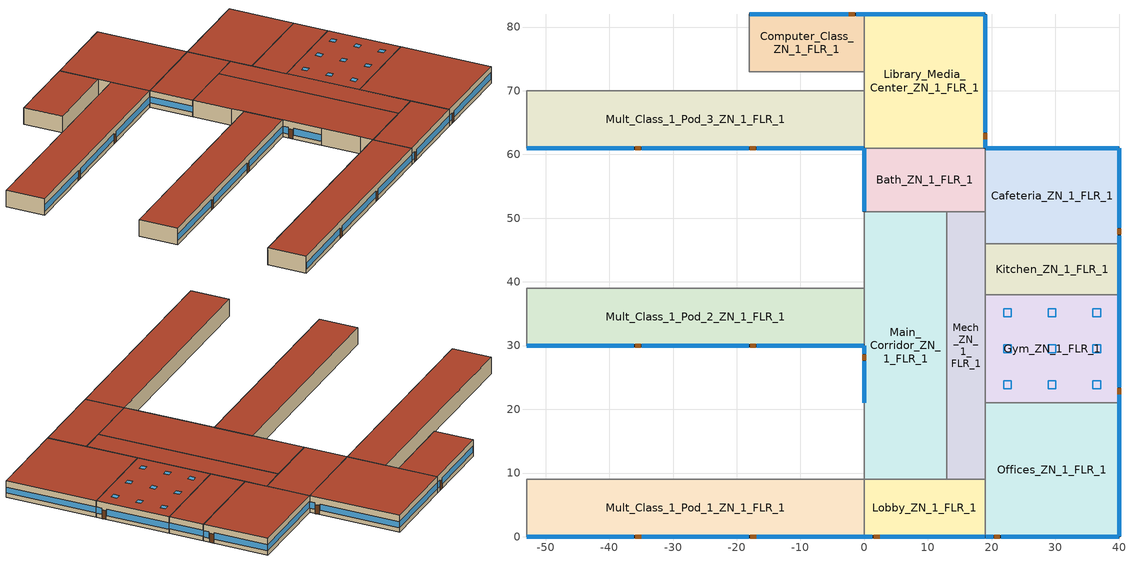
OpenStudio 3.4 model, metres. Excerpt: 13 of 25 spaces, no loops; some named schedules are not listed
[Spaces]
Library_Media_Center_ZN_1_FLR_1
 floor ground (Foundation F 126 Perim 400 Area 3990): 19,82 19,61 0,61 0,82 z0
 wall outside: 19,61 19,82 0,82 z0:4
 wall to Computer_Class_ZN_1_FLR_1: 0,82 0,73 z0:4
 wall to Bath_ZN_1_FLR_1: 0,61 19,61 z0:4
 wall to Mult_Class_1_Pod_3_ZN_1_FLR_1: 0,70 0,61 z0:4
 wall to Corridor_Pod_3_ZN_1_FLR_1: 0,73 0,70 z0:4
 window: 19,61.05 19,62.27 / 19,63.49 19,81.95 z1.01:2.51; 18.95,82 0.05,82 z1.1:2.51
 door: 19,62.4 19,63.31 z0:2.13
 roof outside: 19,61 19,82 0,82 0,61 z4
Main_Corridor_ZN_1_FLR_1
 floor ground (Foundation F 126 Perim 90 Area 5460): 13,51 13,9 0,9 0,51 z0
 wall outside: 0,30 0,21 z0:4
 wall to Lobby_ZN_1_FLR_1: 0,9 13,9 z0:4
 wall to Mult_Class_2_Pod_2_ZN_1_FLR_1: 0,51 0,42 z0:4
 wall to Mult_Class_2_Pod_1_ZN_1_FLR_1: 0,21 0,12 z0:4
 wall to Corridor_Pod_1_ZN_1_FLR_1: 0,12 0,9 z0:4
 wall to Bath_ZN_1_FLR_1: 13,51 0,51 z0:4
 wall to Mech_ZN_1_FLR_1: 13,9 13,51 z0:4
 wall to Corridor_Pod_2_ZN_1_FLR_1: 0,42 0,39 z0:4
 wall to Mult_Class_1_Pod_2_ZN_1_FLR_1: 0,39 0,30 z0:4
 window: 0,29.95 0,28.73 / 0,27.51 0,21.05 z0.88:2.52
 door: 0,28.58 0,27.67 z0:2.13
 roof outside: 13,9 13,51 0,51 0,9 z4
Kitchen_ZN_1_FLR_1
 floor ground (Foundation F 126 Perim 80 Area 1680): 40,46 40,38 19,38 19,46 z0
 wall outside: 40,38 40,46 z0:4
 wall to Mech_ZN_1_FLR_1: 19,46 19,38 z0:4
 wall to Cafeteria_ZN_1_FLR_1: 40,46 19,46 z0:4
 wall to Gym_ZN_1_FLR_1: 19,38 40,38 z0:4
 window: 40,38.05 40,45.95 z1.1:2.52
 roof outside: 40,38 40,46 19,46 19,38 z4
Computer_Class_ZN_1_FLR_1
 floor ground (Foundation F 126 Perim 180 Area 1620): 0,82 0,73 -18,73 -18,82 z0
 wall outside: 0,82 -18,82 z0:4
 wall to Corridor_Pod_3_ZN_1_FLR_1: -18,73 0,73 z0:4
 wall to Mult_Class_2_Pod_3_ZN_1_FLR_1: -18,82 -18,73 z0:4
 window: -0.05,82 -1.27,82 / -2.49,82 -17.95,82 z1:2.51
 door: -1.5,82 -2.42,82 z0:2.13
 roof outside: 0,73 0,82 -18,82 -18,73 z4
Mech_ZN_1_FLR_1
 floor ground (Foundation F 126 Perim 0 Area 2520): 19,51 19,9 13,9 13,51 z0
 wall to Lobby_ZN_1_FLR_1: 13,9 19,9 z0:4
 wall to Offices_ZN_1_FLR_1: 19,9 19,21 z0:4
 wall to Gym_ZN_1_FLR_1: 19,21 19,38 z0:4
 wall to Bath_ZN_1_FLR_1: 19,51 13,51 z0:4
 wall to Cafeteria_ZN_1_FLR_1: 19,46 19,51 z0:4
 roof outside: 19,9 19,51 13,51 13,9 z4
Mult_Class_1_Pod_1_ZN_1_FLR_1
 floor ground (Foundation F 126 Perim 530 Area 4770): 0,9 0,0 -53,0 -53,9 z0
 wall outside: -53,0 0,0 z0:4
 wall to Lobby_ZN_1_FLR_1: 0,0 0,9 z0:4
 wall to Corridor_Pod_1_ZN_1_FLR_1: 0,9 -53,9 z0:4
 wall to Corner_Class_1_Pod_1_ZN_1_FLR_1: -53,9 -53,0 z0:4
 window: -52.95,0 -36.13,0 / -34.91,0 -18.09,0 / -16.87,0 -0.05,0 z1.03:2.5
 door: -35.94,0 -35.02,0 / -17.88,0 -16.97,0 z0:2.13
 roof outside: 0,0 0,9 -53,9 -53,0 z4
Mult_Class_1_Pod_2_ZN_1_FLR_1
 floor ground (Foundation F 126 Perim 530 Area 4770): 0,39 0,30 -53,30 -53,39 z0
 wall outside: -53,30 0,30 z0:4
 wall to Corner_Class_1_Pod_2_ZN_1_FLR_1: -53,39 -53,30 z0:4
 wall to Corridor_Pod_2_ZN_1_FLR_1: 0,39 -53,39 z0:4
 window: -52.95,30 -36.13,30 / -34.91,30 -18.09,30 / -16.87,30 -0.05,30 z1.03:2.5
 door: -35.94,30 -35.03,30 / -17.89,30 -16.98,30 z0:2.13
 roof outside: 0,30 0,39 -53,39 -53,30 z4
Cafeteria_ZN_1_FLR_1
 floor ground (Foundation F 126 Perim 360 Area 3150): 40,61 40,46 19,46 19,61 z0
 wall outside: 40,46 40,61 19,61 z0:4
 wall to Bath_ZN_1_FLR_1: 19,61 19,51 z0:4
 window: 39.95,61 19.05,61 z1.1:2.51; 40,46.05 40,47.27 / 40,48.49 40,60.95 z0.97:2.51
 door: 40,47.45 40,48.37 z0:2.13
 roof outside: 40,46 40,61 19,61 19,46 z4
Bath_ZN_1_FLR_1
 floor ground (Foundation F 126 Perim 100 Area 1900): 19,61 19,51 0,51 0,61 z0
 wall outside: 0,61 0,51 z0:4
 window: 0,60.95 0,51.05 z1.1:2.51
 roof outside: 19,51 19,61 0,61 0,51 z4
Gym_ZN_1_FLR_1
 floor ground (Foundation F 126 Perim 170 Area 3570): 40,38 40,21 19,21 19,38 z0
 wall outside: 40,21 40,38 z0:4
 wall to Offices_ZN_1_FLR_1: 19,21 40,21 z0:4
 window: 40,21.05 40,22.27 / 40,23.49 40,37.95 z0.99:2.51
 door: 40,22.38 40,23.3 z0:2.13
 roof outside: 40,21 40,38 19,38 19,21 z4
 skylight: 21.89,23.22 23.11,23.22 23.11,24.44 21.89,24.44 z4; 28.89,23.22 30.11,23.22 30.11,24.44 28.89,24.44 z4; 35.89,23.22 37.11,23.22 37.11,24.44 35.89,24.44 z4; 21.89,28.89 23.11,28.89 23.11,30.11 21.89,30.11 z4; 28.89,28.89 30.11,28.89 30.11,30.11 28.89,30.11 z4; 35.89,28.89 37.11,28.89 37.11,30.11 35.89,30.11 z4; 21.89,34.56 23.11,34.56 23.11,35.78 21.89,35.78 z4; 28.89,34.56 30.11,34.56 30.11,35.78 28.89,35.78 z4; 35.89,34.56 37.11,34.56 37.11,35.78 35.89,35.78 z4
Lobby_ZN_1_FLR_1
 floor ground (Foundation F 126 Perim 190 Area 1710): 19,9 19,0 0,0 0,9 z0
 wall outside: 0,0 19,0 z0:4
 wall to Offices_ZN_1_FLR_1: 19,0 19,9 z0:4
 window: 0.05,0 1.27,0 / 2.49,0 18.95,0 z1:2.51
 door: 1.5,0 2.41,0 z0:2.13
 roof outside: 19,0 19,9 0,9 0,0 z4
Offices_ZN_1_FLR_1
 floor ground (Foundation F 126 Perim 420 Area 4410): 40,21 40,0 19,0 19,21 z0
 wall outside: 19,0 40,0 40,21 z0:4
 window: 19.05,0 20.27,0 / 21.49,0 39.95,0 z1.01:2.51; 40,0.05 40,20.95 z1.1:2.51
 door: 20.39,0 21.3,0 z0:2.13
 roof outside: 40,0 40,21 19,21 19,0 z4
Mult_Class_1_Pod_3_ZN_1_FLR_1
 floor ground (Foundation F 126 Perim 530 Area 4770): 0,70 0,61 -53,61 -53,70 z0
 wall outside: -53,61 0,61 z0:4
 wall to Corridor_Pod_3_ZN_1_FLR_1: 0,70 -53,70 z0:4
 wall to Corner_Class_1_Pod_3_ZN_1_FLR_1: -53,70 -53,61 z0:4
 window: -52.95,61 -36.13,61 / -34.91,61 -18.09,61 / -16.87,61 -0.05,61 z1.03:2.5
 door: -35.96,61 -35.05,61 / -17.92,61 -17.01,61 z0:2.13
 roof outside: 0,61 0,70 -53,70 -53,61 z4
[Site]
Atlanta-Hartsfield Jackson Intl AP_GA_USA: Latitude {deg}=33.63; Longitude {deg}=-84.43; Time Zone {hr}=-5; Elevation {m}=308; Terrain=City
[Building]
-PrimarySchool-ASHRAE 169-2013-3A created: 2022-11-29 09:58:47 -0700: North Axis {deg}=0; Default Construction Set=90.1-2016 - PriSchl - ASHRAE 169-2013-3A; Standards Number of Stories=1; Standards Number of Above Ground Stories=1; Standards Building Type=PrimarySchool
[ClimateZones]
Climate Zone Institution Name 1=ASHRAE; Climate Zone Document Name 1=ANSI/ASHRAE Standard 169; Climate Zone Document Year 1=2006; Climate Zone Value 1=3A
[Site:WaterMainsTemperature]
Calculation Method=Correlation; Annual Average Outdoor Air Temperature {C}=16.6; Maximum Difference In Monthly Average Outdoor Air Temperatures {deltaC}=22.5
[SizingPeriod:DesignDay] Barometric Pressure {Pa}=97621; Rain Indicator=No; Snow Indicator=No; Day of Month=21; Daylight Saving Time Indicator=No; Humidity Condition Type=Wetbulb; Dry-Bulb Temperature Range Modifier Type=DefaultMultipliers
Name | Maximum Dry-Bulb Temperature {C} | Daily Dry-Bulb Temperature Range {deltaC} | Wind Speed {m/s} | Wind Direction {deg} | Month | Day Type | Wetbulb or DewPoint at Maximum Dry-Bulb {C} | Solar Model Indicator | ASHRAE Clear Sky Optical Depth for Beam Irradiance | ASHRAE Clear Sky Optical Depth for Diffuse Irradiance | Sky Clearness
Atlanta-Hartsfield.Jackson.Intl.AP_GA_USA Ann Clg .4% Condns DB=>MWB | 34.4 | 9.5 | 4 | 300 | 7 | SummerDesignDay | 23.5 | ASHRAETau | 0.556 | 1.779
Atlanta-Hartsfield.Jackson.Intl.AP_GA_USA Ann Htg 99.6% Condns DB | -6.3 | 0 | 5.3 | 320 | 1 | WinterDesignDay | -6.3 | ASHRAEClearSky |  |  | 0
[Site:GroundTemperature:FCfactorMethod]
January Ground Temperature {C}=16; February Ground Temperature {C}=11.9; March Ground Temperature {C}=7.7; April Ground Temperature {C}=4; May Ground Temperature {C}=7.9; June Ground Temperature {C}=13.8; July Ground Temperature {C}=17.2; August Ground Temperature {C}=20.8; September Ground Temperature {C}=24.8; October Ground Temperature {C}=26.1; November Ground Temperature {C}=26.5; December Ground Temperature {C}=22.5
[Material:NoMass] Thermal Absorptance=0.9; Solar Absorptance=0.7
Name | Roughness | Thermal Resistance {m2-K/W} | Visible Absorptance
CP02 CARPET PAD | VeryRough | 0.21648 | 0.8
Typical Insulation R-10.94 | Smooth | 1.92744 | 0.7
Typical Carpet Pad | Smooth | 0.21648 | 0.8
Typical Insulation R-10.81 | Smooth | 1.90342 | 0.7
Typical Insulation R-24.52 | Smooth | 4.31889 | 0.7
Typical Insulation R-1.85 | Smooth | 0.326262 | 0.7
Typical Insulation R-2.38 | Smooth | 0.418404 | 0.7
[Material]
Name | Roughness | Thickness {m} | Conductivity {W/m-K} | Density {kg/m3} | Specific Heat {J/kg-K} | Thermal Absorptance | Solar Absorptance | Visible Absorptance
100mm Normalweight concrete floor | MediumSmooth | 0.1016 | 2.31 | 2322 | 832
G01 13mm gypsum board | Smooth | 0.0127 | 0.16 | 800 | 1090 | 0.9 | 0.7 | 0.5
4 in. Normalweight Concrete Floor | MediumRough | 0.1016 | 2.31 | 2322 | 832 | 0.9 | 0.7 | 0.7
25mm Stucco | Smooth | 0.0254 | 0.72 | 1856 | 840 | 0.9 | 0.7 | 0.7
5/8 in. Gypsum Board | MediumSmooth | 0.0159 | 0.16 | 800 | 1090 | 0.9 | 0.7 | 0.7
Roof Membrane - Highly Reflective | VeryRough | 0.0095 | 0.16 | 1121.29 | 1460 | 0.75 | 0.45 | 0.7
Metal Roof Surface; F08 Metal surface | Smooth | 0.0008 | 45.28 | 7824 | 500 | 0.9 | 0.7 | 0.7
8 in. Normalweight Concrete Floor | MediumRough | 0.2032 | 2.31 | 2322 | 832 | 0.9 | 0.7 | 0.7
8 in. Concrete Block Basement Wall | MediumRough | 0.2032 | 1.326 | 1842 | 912 | 0.9 | 0.7 | 0.7
G05 25mm wood | MediumSmooth | 0.0254 | 0.15 | 608 | 1630 | 0.9 | 0.5 | 0.5
Std Wood 6inch | MediumSmooth | 0.15 | 0.12 | 540 | 1210 | 0.9 | 0.7 | 0.7
[Construction:FfactorGroundFloor] F-Factor {W/m-K}=1.26344
Name | Area {m2} | PerimeterExposed {m}
Foundation F 126 Perim 420 Area 4410 | 441 | 42
Foundation F 126 Perim 360 Area 3150 | 315 | 36
Foundation F 126 Perim 0 Area 2520 | 252 | 0
Foundation F 126 Perim 530 Area 4770 | 477 | 53
Foundation F 126 Perim 170 Area 3570 | 357 | 17
Foundation F 126 Perim 100 Area 1900 | 190 | 10
Foundation F 126 Perim 80 Area 1680 | 168 | 8
Foundation F 126 Perim 180 Area 1620 | 162 | 18
Foundation F 126 Perim 190 Area 1710 | 171 | 19
Foundation F 126 Perim 400 Area 3990 | 399 | 40
Foundation F 126 Perim 90 Area 5460 | 546 | 9
[DefaultConstructionSet]
90.1-2016 - PriSchl - ASHRAE 169-2013-3A: Default Exterior Surface Constructions=Default Surface Constructions 1; Default Interior Surface Constructions=Default Surface Constructions 2; Default Ground Contact Surface Constructions=Default Surface Constructions 3; Default Exterior SubSurface Constructions=Default Sub Surface Constructions 1; Default Interior SubSurface Constructions=Default Sub Surface Constructions 2; Interior Partition Construction=Typical Interior Partition
[DefaultSurfaceConstructions]
Name | Floor Construction | Wall Construction | Roof Ceiling Construction
Default Surface Constructions 1 | Typical Insulated Exterior Mass Floor R-13.51 | Typical Insulated Steel Framed Exterior Wall R-12.99 | Typical IEAD Roof - Highly Reflective R-25.64
Default Surface Constructions 2 | Typical Interior Floor | Typical Interior Wall | Typical Interior Ceiling
Default Surface Constructions 3 | Typical Insulated Carpeted 8in Slab Floor | Typical Insulated Basement Mass Wall
[Construction]
Typical Insulated Exterior Mass Floor R-13.51: Typical Insulation R-10.94, 4 in. Normalweight Concrete Floor, Typical Carpet Pad
Typical Insulated Steel Framed Exterior Wall R-12.99: 25mm Stucco, 5/8 in. Gypsum Board, Typical Insulation R-10.81, 5/8 in. Gypsum Board
Typical IEAD Roof - Highly Reflective R-25.64: Roof Membrane - Highly Reflective, Typical Insulation R-24.52, Metal Roof Surface
Typical Interior Floor: 100mm Normalweight concrete floor, CP02 CARPET PAD
Typical Interior Wall: G01 13mm gypsum board, G01 13mm gypsum board
Typical Interior Ceiling: CP02 CARPET PAD, 100mm Normalweight concrete floor
Typical Insulated Carpeted 8in Slab Floor: 8 in. Normalweight Concrete Floor, Typical Carpet Pad
Typical Insulated Basement Mass Wall: 8 in. Concrete Block Basement Wall
U 0.45 SHGC 0.25 Simple Glazing Window Weighted U-0.45 SHGC 0.25: U 0.45 SHGC 0.25 Simple Glazing U-0.45 SHGC 0.25
U 0.45 SHGC 0.25 Simple Glazing Window Weighted U-0.45 SHGC 0.25 1: U 0.45 SHGC 0.25 Simple Glazing U-0.45 SHGC 0.25 1
Typical Insulated Metal Door R-2.7: F08 Metal surface, Typical Insulation R-1.85
U 0.45 SHGC 0.25 Simple Glazing Window Weighted U-0.45 SHGC 0.25 2: U 0.45 SHGC 0.25 Simple Glazing U-0.45 SHGC 0.25 2
Typical Overhead Door R-3.23: Typical Insulation R-2.38
U 0.55 SHGC 0.35 Simple Glazing Window U-0.55 SHGC 0.35: U 0.55 SHGC 0.35 Simple Glazing U-0.55 SHGC 0.35
Typical Interior Window: Clear 3mm
Typical Interior Door; Typical Interior Partition: G05 25mm wood
InteriorFurnishings: Std Wood 6inch
[DefaultSubSurfaceConstructions]
Name | Fixed Window Construction | Operable Window Construction | Door Construction | Glass Door Construction | Overhead Door Construction | Skylight Construction | Tubular Daylight Dome Construction | Tubular Daylight Diffuser Construction
Default Sub Surface Constructions 1 | U 0.45 SHGC 0.25 Simple Glazing Window Weighted U-0.45 SHGC 0.25 | U 0.45 SHGC 0.25 Simple Glazing Window Weighted U-0.45 SHGC 0.25 1 | Typical Insulated Metal Door R-2.7 | U 0.45 SHGC 0.25 Simple Glazing Window Weighted U-0.45 SHGC 0.25 2 | Typical Overhead Door R-3.23 | U 0.55 SHGC 0.35 Simple Glazing Window U-0.55 SHGC 0.35 | Typical Interior Window | Typical Interior Window
Default Sub Surface Constructions 2 | Typical Interior Window | Typical Interior Window | Typical Interior Door
[WindowMaterial:SimpleGlazingSystem]
Name | U-Factor {W/m2-K} | Solar Heat Gain Coefficient
U 0.45 SHGC 0.25 Simple Glazing U-0.45 SHGC 0.25; U 0.45 SHGC 0.25 Simple Glazing U-0.45 SHGC 0.25 1; U 0.45 SHGC 0.25 Simple Glazing U-0.45 SHGC 0.25 2 | 2.55522 | 0.25
U 0.55 SHGC 0.35 Simple Glazing U-0.55 SHGC 0.35 | 3.12304 | 0.35
[WindowMaterial:Glazing]
Clear 3mm: Optical Data Type=SpectralAverage; Thickness {m}=0.003; Solar Transmittance at Normal Incidence=0.837; Front Side Solar Reflectance at Normal Incidence=0.075; Back Side Solar Reflectance at Normal Incidence=0.075; Visible Transmittance at Normal Incidence=0.898; Front Side Visible Reflectance at Normal Incidence=0.081; Back Side Visible Reflectance at Normal Incidence=0.081; Infrared Transmittance at Normal Incidence=0; Front Side Infrared Hemispherical Emissivity=0.84; Back Side Infrared Hemispherical Emissivity=0.84; Conductivity {W/m-K}=0.9; Dirt Correction Factor for Solar and Visible Transmittance=1; Solar Diffusing=No
[Space] Building Story=Building Story 1; Part of Total Floor Area=Yes
Name | Space Type | Thermal Zone
Library_Media_Center_ZN_1_FLR_1 | PrimarySchool Library | Library_Media_Center_ZN_1_FLR_1 ZN
Main_Corridor_ZN_1_FLR_1 | PrimarySchool Corridor | Main_Corridor_ZN_1_FLR_1 ZN
Kitchen_ZN_1_FLR_1 | PrimarySchool Kitchen | Kitchen_ZN_1_FLR_1 ZN
Mult_Class_1_Pod_3_ZN_1_FLR_1 | PrimarySchool Classroom | Mult_Class_1_Pod_3_ZN_1_FLR_1 ZN
Computer_Class_ZN_1_FLR_1 | PrimarySchool ComputerRoom | Computer_Class_ZN_1_FLR_1 ZN
Mult_Class_1_Pod_2_ZN_1_FLR_1 | PrimarySchool Classroom | Mult_Class_1_Pod_2_ZN_1_FLR_1 ZN
Mult_Class_1_Pod_1_ZN_1_FLR_1 | PrimarySchool Classroom | Mult_Class_1_Pod_1_ZN_1_FLR_1 ZN
Mech_ZN_1_FLR_1 | PrimarySchool Mechanical | Mech_ZN_1_FLR_1 ZN
Cafeteria_ZN_1_FLR_1 | PrimarySchool Cafeteria | Cafeteria_ZN_1_FLR_1 ZN
Bath_ZN_1_FLR_1 | PrimarySchool Restroom | Bath_ZN_1_FLR_1 ZN
Offices_ZN_1_FLR_1 | PrimarySchool Office | Offices_ZN_1_FLR_1 ZN
Gym_ZN_1_FLR_1 | PrimarySchool Gym | Gym_ZN_1_FLR_1 ZN
Lobby_ZN_1_FLR_1 | PrimarySchool Lobby | Lobby_ZN_1_FLR_1 ZN
[BuildingStory]
Building Story 1: Nominal Z Coordinate {m}=0
[SpaceType] Standards Building Type=PrimarySchool
Name | Default Schedule Set | Design Specification Outdoor Air Object | Standards Space Type
PrimarySchool Office | PrimarySchool Office Schedule Set | PrimarySchool Office Ventilation | Office
PrimarySchool Lobby | PrimarySchool Lobby Schedule Set | PrimarySchool Lobby Ventilation | Lobby
PrimarySchool Gym | PrimarySchool Gym Schedule Set | PrimarySchool Gym Ventilation | Gym
PrimarySchool Mechanical | PrimarySchool Mechanical Schedule Set | PrimarySchool Mechanical Ventilation | Mechanical
PrimarySchool Cafeteria | PrimarySchool Cafeteria Schedule Set | PrimarySchool Cafeteria Ventilation | Cafeteria
PrimarySchool Kitchen | PrimarySchool Kitchen Schedule Set | PrimarySchool Kitchen Ventilation | Kitchen
PrimarySchool Restroom | PrimarySchool Restroom Schedule Set | PrimarySchool Restroom Ventilation | Restroom
PrimarySchool Corridor | PrimarySchool Corridor Schedule Set | PrimarySchool Corridor Ventilation | Corridor
PrimarySchool Classroom | PrimarySchool Classroom Schedule Set | PrimarySchool Classroom Ventilation | Classroom
PrimarySchool ComputerRoom | PrimarySchool ComputerRoom Schedule Set | PrimarySchool ComputerRoom Ventilation | ComputerRoom
PrimarySchool Library | PrimarySchool Library Schedule Set | PrimarySchool Library Ventilation | Library
[People:Definition] Number of People Calculation Method=People/Area; Fraction Radiant=0.3
Name | People per Space Floor Area {person/m2}
PrimarySchool Cafeteria People Definition | 1.07639
PrimarySchool Classroom People Definition; PrimarySchool ComputerRoom People Definition | 0.269098
PrimarySchool Gym People Definition | 0.322917
PrimarySchool Kitchen People Definition | 0.160705
PrimarySchool Library People Definition | 0.107639
PrimarySchool Office People Definition | 0.0538196
[People] Work Efficiency Schedule=Work Efficiency Schedule; Clothing Insulation Schedule=Clothing Schedule; Air Velocity Schedule=Air Velocity Schedule; Multiplier=1
Name | People Definition | Space or SpaceType
PrimarySchool Cafeteria People | PrimarySchool Cafeteria People Definition | PrimarySchool Cafeteria
PrimarySchool Classroom People | PrimarySchool Classroom People Definition | PrimarySchool Classroom
PrimarySchool ComputerRoom People | PrimarySchool ComputerRoom People Definition | PrimarySchool ComputerRoom
PrimarySchool Gym People | PrimarySchool Gym People Definition | PrimarySchool Gym
PrimarySchool Kitchen People | PrimarySchool Kitchen People Definition | PrimarySchool Kitchen
PrimarySchool Library People | PrimarySchool Library People Definition | PrimarySchool Library
PrimarySchool Office People | PrimarySchool Office People Definition | PrimarySchool Office
[Lights:Definition] Design Level Calculation Method=Watts/Area; Fraction Radiant=0.37; Fraction Visible=0.2; Return Air Fraction=0
Name | Watts per Space Floor Area {W/m2}
PrimarySchool Cafeteria Lights Definition | 6.78126
PrimarySchool Classroom Lights Definition; PrimarySchool ComputerRoom Lights Definition | 9.9028
PrimarySchool Corridor Lights Definition | 7.10418
PrimarySchool Gym Lights Definition | 5.38196
PrimarySchool Kitchen Lights Definition | 11.4097
PrimarySchool Library Lights Definition | 8.39585
PrimarySchool Lobby Lights Definition | 10.7639
PrimarySchool Mechanical Lights Definition | 4.62848
PrimarySchool Office Lights Definition | 10.0104
PrimarySchool Restroom Lights Definition | 9.14932
[Lights] Fraction Replaceable=1
Name | Lights Definition | Space or SpaceType
PrimarySchool Cafeteria Lights | PrimarySchool Cafeteria Lights Definition | PrimarySchool Cafeteria
PrimarySchool Classroom Lights | PrimarySchool Classroom Lights Definition | PrimarySchool Classroom
PrimarySchool ComputerRoom Lights | PrimarySchool ComputerRoom Lights Definition | PrimarySchool ComputerRoom
PrimarySchool Corridor Lights | PrimarySchool Corridor Lights Definition | PrimarySchool Corridor
PrimarySchool Gym Lights | PrimarySchool Gym Lights Definition | PrimarySchool Gym
PrimarySchool Kitchen Lights | PrimarySchool Kitchen Lights Definition | PrimarySchool Kitchen
PrimarySchool Library Lights | PrimarySchool Library Lights Definition | PrimarySchool Library
PrimarySchool Lobby Lights | PrimarySchool Lobby Lights Definition | PrimarySchool Lobby
PrimarySchool Mechanical Lights | PrimarySchool Mechanical Lights Definition | PrimarySchool Mechanical
PrimarySchool Office Lights | PrimarySchool Office Lights Definition | PrimarySchool Office
PrimarySchool Restroom Lights | PrimarySchool Restroom Lights Definition | PrimarySchool Restroom
[ElectricEquipment:Definition]
Name | Design Level Calculation Method | Watts per Space Floor Area {W/m2} | Fraction Latent | Fraction Radiant | Fraction Lost | Design Level {W}
PrimarySchool Cafeteria Elec Equip Definition | Watts/Area | 25.3899 | 0 | 0.5 | 0
PrimarySchool Classroom Elec Equip Definition; PrimarySchool Library Elec Equip Definition | Watts/Area | 14.9995 | 0 | 0.5 | 0
PrimarySchool ComputerRoom Elec Equip Definition | Watts/Area | 20.0004 | 0 | 0.5 | 0
PrimarySchool Corridor Elec Equip Definition; PrimarySchool Lobby Elec Equip Definition; PrimarySchool Restroom Elec Equip Definition | Watts/Area | 3.99987 | 0 | 0.5 | 0
PrimarySchool Gym Elec Equip Definition | Watts/Area | 4.99984 | 0 | 0.5 | 0
PrimarySchool Kitchen Elec Equip Definition | Watts/Area | 190.45 | 0.25 | 0.3 | 0.2
PrimarySchool Mechanical Elec Equip Definition | Watts/Area | 9.99967 | 0 | 0.5 | 0
PrimarySchool Office Elec Equip Definition | Watts/Area | 10.8005 | 0 | 0.5 | 0
Kitchen Electric Equipment Definition1 | EquipmentLevel |  | 0 | 0.25 | 0 | 915
Kitchen Electric Equipment Definition2 | EquipmentLevel |  | 0 | 0.25 | 0 | 570
[ElectricEquipment]
Name | Electric Equipment Definition | Space or SpaceType | Schedule
PrimarySchool Cafeteria Elec Equip | PrimarySchool Cafeteria Elec Equip Definition | PrimarySchool Cafeteria
PrimarySchool Classroom Elec Equip | PrimarySchool Classroom Elec Equip Definition | PrimarySchool Classroom
PrimarySchool ComputerRoom Elec Equip | PrimarySchool ComputerRoom Elec Equip Definition | PrimarySchool ComputerRoom
PrimarySchool Corridor Elec Equip | PrimarySchool Corridor Elec Equip Definition | PrimarySchool Corridor
PrimarySchool Gym Elec Equip | PrimarySchool Gym Elec Equip Definition | PrimarySchool Gym
PrimarySchool Kitchen Elec Equip | PrimarySchool Kitchen Elec Equip Definition | PrimarySchool Kitchen
PrimarySchool Library Elec Equip | PrimarySchool Library Elec Equip Definition | PrimarySchool Library
PrimarySchool Lobby Elec Equip | PrimarySchool Lobby Elec Equip Definition | PrimarySchool Lobby
PrimarySchool Mechanical Elec Equip | PrimarySchool Mechanical Elec Equip Definition | PrimarySchool Mechanical
PrimarySchool Office Elec Equip | PrimarySchool Office Elec Equip Definition | PrimarySchool Office
PrimarySchool Restroom Elec Equip | PrimarySchool Restroom Elec Equip Definition | PrimarySchool Restroom
Kitchen_Reach-in-Freezer | Kitchen Electric Equipment Definition1 | PrimarySchool Kitchen | SchoolPrimary ALWAYS_ON
Kitchen_Reach-in-Refrigerator | Kitchen Electric Equipment Definition2 | PrimarySchool Kitchen | SchoolPrimary ALWAYS_ON
[DesignSpecification:OutdoorAir] Outdoor Air Method=Sum
Name | Outdoor Air Flow per Person {m3/s-person} | Outdoor Air Flow per Floor Area {m3/s-m2} | Outdoor Air Flow Rate Fraction Schedule
PrimarySchool Cafeteria Ventilation; PrimarySchool Kitchen Ventilation | 0.00353961 | 0.0009144
PrimarySchool Classroom Ventilation; PrimarySchool ComputerRoom Ventilation; PrimarySchool Library Ventilation | 0.00471947 | 0.0006096
PrimarySchool Corridor Ventilation; PrimarySchool Lobby Ventilation |  | 0.0003048
PrimarySchool Gym Ventilation |  | 0.001524
PrimarySchool Mechanical Ventilation |  | 0.0006096
PrimarySchool Office Ventilation | 0.00235974 | 0.0003048
PrimarySchool Restroom Ventilation | 0 | 0 | DesignDaysOnly
[DefaultScheduleSet] People Activity Level Schedule=SchoolPrimary ACTIVITY_SCH; Infiltration Schedule=SchoolPrimary INFIL_SCH_PNNL
Name | Number of People Schedule | Lighting Schedule | Electric Equipment Schedule | Gas Equipment Schedule
PrimarySchool Cafeteria Schedule Set | SchoolPrimary BLDG_OCC_SCH_Cafeteria | SchoolPrimary BLDG_LIGHT_SCH_2013 | SchoolPrimary KITCHEN_ELEC_EQUIP_SCH
PrimarySchool Classroom Schedule Set | SchoolPrimary BLDG_OCC_SCH | SchoolPrimary BLDG_LIGHT_CLASSROOM_SCH_2013 | SchoolPrimary BLDG_EQUIP_SCH_2013
PrimarySchool ComputerRoom Schedule Set | SchoolPrimary BLDG_OCC_SCH_Extend | SchoolPrimary BLDG_LIGHT_CLASSROOM_SCH_2013 | SchoolPrimary BLDG_EQUIP_SCH_2013
PrimarySchool Corridor Schedule Set | SchoolPrimary BLDG_OCC_SCH | SchoolPrimary BLDG_LIGHT_CORRIDOR_SCH_2013 | SchoolPrimary BLDG_EQUIP_SCH_2013
PrimarySchool Gym Schedule Set | SchoolPrimary BLDG_OCC_SCH_Gym | SchoolPrimary BLDG_LIGHT_GYM_SCH_2013 | SchoolPrimary BLDG_EQUIP_SCH_2013
PrimarySchool Kitchen Schedule Set | SchoolPrimary BLDG_OCC_SCH | SchoolPrimary BLDG_LIGHT_SCH_2013 | SchoolPrimary KITCHEN_ELEC_EQUIP_SCH | SchoolPrimary KITCHEN_GAS_EQUIP_SCH
PrimarySchool Library Schedule Set | SchoolPrimary BLDG_OCC_SCH | SchoolPrimary BLDG_LIGHT_LIBRARY_SCH_2013 | SchoolPrimary BLDG_EQUIP_SCH_2013
PrimarySchool Lobby Schedule Set | SchoolPrimary BLDG_OCC_SCH | SchoolPrimary BLDG_LIGHT_LOBBYFLR1_SCH_2013 | SchoolPrimary BLDG_EQUIP_SCH_2013
PrimarySchool Mechanical Schedule Set | SchoolPrimary BLDG_OCC_SCH | SchoolPrimary BLDG_LIGHT_SCH_2013 | SchoolPrimary BLDG_EQUIP_SCH_2013
PrimarySchool Office Schedule Set | SchoolPrimary BLDG_OCC_SCH_Offices | SchoolPrimary BLDG_LIGHT_SCH_2013 | SchoolPrimary BLDG_EQUIP_SCH_2013
PrimarySchool Restroom Schedule Set | SchoolPrimary BLDG_OCC_SCH | SchoolPrimary BLDG_LIGHT_BATH_SCH_2013 | SchoolPrimary BLDG_EQUIP_SCH_2013
[ThermostatSetpoint:DualSetpoint] Heating Setpoint Temperature Schedule=SchoolPrimary HTGSETP_SCH_NO_OPTIMUM; Cooling Setpoint Temperature Schedule=SchoolPrimary CLGSETP_SCH_NO_OPTIMUM
PrimarySchool Restroom Thermostat 1; PrimarySchool Cafeteria Thermostat 1; PrimarySchool ComputerRoom Thermostat 1; PrimarySchool Gym Thermostat 1; PrimarySchool Kitchen Thermostat 1; PrimarySchool Library Thermostat 1; PrimarySchool Lobby Thermostat 1; PrimarySchool Corridor Thermostat 4; PrimarySchool Mechanical Thermostat 1; PrimarySchool Classroom Thermostat 7; PrimarySchool Classroom Thermostat 8; PrimarySchool Classroom Thermostat 9; PrimarySchool Office Thermostat 1
[GasEquipment:Definition]
PrimarySchool Kitchen Gas Equip Definition: Design Level Calculation Method=Watts/Area; Watts per Space Floor Area {W/m2}=1431.24; Fraction Latent=0.1; Fraction Radiant=0.2; Fraction Lost=0.7
[GasEquipment]
PrimarySchool Kitchen Gas Equip: Gas Equipment Definition=PrimarySchool Kitchen Gas Equip Definition; Space or SpaceType=PrimarySchool Kitchen
[SpaceInfiltration:DesignFlowRate] Schedule=SchoolPrimary INFIL_SCH_PNNL; Design Flow Rate Calculation Method=Flow/ExteriorArea; Constant Term Coefficient=0; Temperature Term Coefficient=0; Velocity Term Coefficient=0.224; Velocity Squared Term Coefficient=0
Name | Space or SpaceType | Flow per Exterior Surface Area {m3/s-m2}
Bath_ZN_1_FLR_1 Infiltration | Bath_ZN_1_FLR_1 | 9.90562e-05
Cafeteria_ZN_1_FLR_1 Infiltration | Cafeteria_ZN_1_FLR_1 | 0.00017869
Computer_Class_ZN_1_FLR_1 Infiltration | Computer_Class_ZN_1_FLR_1 | 0.000175253
Gym_ZN_1_FLR_1 Infiltration | Gym_ZN_1_FLR_1 | 9.11317e-05
Kitchen_ZN_1_FLR_1 Infiltration | Kitchen_ZN_1_FLR_1 | 9.11317e-05
Library_Media_Center_ZN_1_FLR_1 Infiltration | Library_Media_Center_ZN_1_FLR_1 | 0.000163026
Lobby_ZN_1_FLR_1 Infiltration | Lobby_ZN_1_FLR_1 | 0.000175253
Main_Corridor_ZN_1_FLR_1 Infiltration | Main_Corridor_ZN_1_FLR_1 | 3.52313e-05
Mult_Class_1_Pod_1_ZN_1_FLR_1 Infiltration | Mult_Class_1_Pod_1_ZN_1_FLR_1 | 0.000175253
Mult_Class_1_Pod_2_ZN_1_FLR_1 Infiltration | Mult_Class_1_Pod_2_ZN_1_FLR_1 | 0.000175253
Mult_Class_1_Pod_3_ZN_1_FLR_1 Infiltration | Mult_Class_1_Pod_3_ZN_1_FLR_1 | 0.000175253
Offices_ZN_1_FLR_1 Infiltration | Offices_ZN_1_FLR_1 | 0.000157124
[ThermalZone] Use Ideal Air Loads=No
Name | Primary Daylighting Control | Fraction of Zone Controlled by Primary Daylighting Control | Secondary Daylighting Control | Fraction of Zone Controlled by Secondary Daylighting Control | Thermostat
Bath_ZN_1_FLR_1 ZN | Bath_ZN_1_FLR_1 Daylt Sensor 1 | 0.132 | Bath_ZN_1_FLR_1 Daylt Sensor 2 | 0.132 | PrimarySchool Restroom Thermostat 1
Cafeteria_ZN_1_FLR_1 ZN | Cafeteria_ZN_1_FLR_1 Daylt Sensor 1 | 0.267 | Cafeteria_ZN_1_FLR_1 Daylt Sensor 2 | 0.227 | PrimarySchool Cafeteria Thermostat 1
Computer_Class_ZN_1_FLR_1 ZN | Computer_Class_ZN_1_FLR_1 Daylt Sensor 1 | 0.279 | Computer_Class_ZN_1_FLR_1 Daylt Sensor 2 | 0.279 | PrimarySchool ComputerRoom Thermostat 1
Gym_ZN_1_FLR_1 ZN | Gym_ZN_1_FLR_1 Daylt Sensor 1 | 0.487 | Gym_ZN_1_FLR_1 Daylt Sensor 2 | 0.487 | PrimarySchool Gym Thermostat 1
Kitchen_ZN_1_FLR_1 ZN | Kitchen_ZN_1_FLR_1 Daylt Sensor 1 | 0.12 | Kitchen_ZN_1_FLR_1 Daylt Sensor 2 | 0.12 | PrimarySchool Kitchen Thermostat 1
Library_Media_Center_ZN_1_FLR_1 ZN | Library_Media_Center_ZN_1_FLR_1 Daylt Sensor 1 | 0.236 | Library_Media_Center_ZN_1_FLR_1 Daylt Sensor 2 | 0.204 | PrimarySchool Library Thermostat 1
Lobby_ZN_1_FLR_1 ZN | Lobby_ZN_1_FLR_1 Daylt Sensor 1 | 0.279 | Lobby_ZN_1_FLR_1 Daylt Sensor 2 | 0.279 | PrimarySchool Lobby Thermostat 1
Main_Corridor_ZN_1_FLR_1 ZN | Main_Corridor_ZN_1_FLR_1 Daylt Sensor 1 | 0.053 | Main_Corridor_ZN_1_FLR_1 Daylt Sensor 2 | 0.053 | PrimarySchool Corridor Thermostat 4
Mech_ZN_1_FLR_1 ZN |  |  |  |  | PrimarySchool Mechanical Thermostat 1
Mult_Class_1_Pod_1_ZN_1_FLR_1 ZN | Mult_Class_1_Pod_1_ZN_1_FLR_1 Daylt Sensor 1 | 0.278 | Mult_Class_1_Pod_1_ZN_1_FLR_1 Daylt Sensor 2 | 0.278 | PrimarySchool Classroom Thermostat 7
Mult_Class_1_Pod_2_ZN_1_FLR_1 ZN | Mult_Class_1_Pod_2_ZN_1_FLR_1 Daylt Sensor 1 | 0.278 | Mult_Class_1_Pod_2_ZN_1_FLR_1 Daylt Sensor 2 | 0.278 | PrimarySchool Classroom Thermostat 8
Mult_Class_1_Pod_3_ZN_1_FLR_1 ZN | Mult_Class_1_Pod_3_ZN_1_FLR_1 Daylt Sensor 1 | 0.278 | Mult_Class_1_Pod_3_ZN_1_FLR_1 Daylt Sensor 2 | 0.278 | PrimarySchool Classroom Thermostat 9
Offices_ZN_1_FLR_1 ZN | Offices_ZN_1_FLR_1 Daylt Sensor 1 | 0.224 | Offices_ZN_1_FLR_1 Daylt Sensor 2 | 0.196 | PrimarySchool Office Thermostat 1
[InternalMass:Definition]
Internal Mass Definition 1: Construction=InteriorFurnishings; Design Level Calculation Method=SurfaceArea/Area; Surface Area per Space Floor Area=2
[InternalMass] Internal Mass Definition=Internal Mass Definition 1; Multiplier=1
Name | Space or SpaceType
Offices_ZN_1_FLR_1 Mass | Offices_ZN_1_FLR_1
Cafeteria_ZN_1_FLR_1 Mass | Cafeteria_ZN_1_FLR_1
Mech_ZN_1_FLR_1 Mass | Mech_ZN_1_FLR_1
Gym_ZN_1_FLR_1 Mass | Gym_ZN_1_FLR_1
Mult_Class_1_Pod_1_ZN_1_FLR_1 Mass | Mult_Class_1_Pod_1_ZN_1_FLR_1
Bath_ZN_1_FLR_1 Mass | Bath_ZN_1_FLR_1
Kitchen_ZN_1_FLR_1 Mass | Kitchen_ZN_1_FLR_1
Mult_Class_1_Pod_2_ZN_1_FLR_1 Mass | Mult_Class_1_Pod_2_ZN_1_FLR_1
Mult_Class_1_Pod_3_ZN_1_FLR_1 Mass | Mult_Class_1_Pod_3_ZN_1_FLR_1
Computer_Class_ZN_1_FLR_1 Mass | Computer_Class_ZN_1_FLR_1
Lobby_ZN_1_FLR_1 Mass | Lobby_ZN_1_FLR_1
Library_Media_Center_ZN_1_FLR_1 Mass | Library_Media_Center_ZN_1_FLR_1
Main_Corridor_ZN_1_FLR_1 Mass | Main_Corridor_ZN_1_FLR_1
[Exterior:Lights:Definition]
Name | Design Level {W}
Occ Sensing Exterior Lights Def | 2233.154
NonDimming Exterior Lights Def | 150.48
[Exterior:Lights] Control Option=AstronomicalClock
Name | Exterior Lights Definition | Schedule
Occ Sensing Exterior Lights Def | Occ Sensing Exterior Lights Def | SchoolPrimary Exterior_lighting_schedule_b_2016
NonDimming Exterior Lights Def | NonDimming Exterior Lights Def | SchoolPrimary Exterior_lighting_schedule_a
[Daylighting:Control] Position Z-Coordinate {m}=0.762; Lighting Control Type=Stepped; Minimum Input Power Fraction for Continuous Dimming Control=0.3; Minimum Light Output Fraction for Continuous Dimming Control=0.2; Number of Stepped Control Steps=3; Probability Lighting will be Reset When Needed in Manual Stepped Control=1; Maximum Allowable Discomfort Glare Index=22
Name | Space | Position X-Coordinate {m} | Position Y-Coordinate {m} | Illuminance Setpoint {lux}
Bath_ZN_1_FLR_1 Daylt Sensor 1 | Bath_ZN_1_FLR_1 | 1.65933 | 5 | 375
Bath_ZN_1_FLR_1 Daylt Sensor 2 | Bath_ZN_1_FLR_1 | 3.34381 | 5 | 375
Cafeteria_ZN_1_FLR_1 Daylt Sensor 1 | Cafeteria_ZN_1_FLR_1 | 19.3438 | 0.6596 | 315
Cafeteria_ZN_1_FLR_1 Daylt Sensor 2 | Cafeteria_ZN_1_FLR_1 | 17.6625 | 0.6596 | 315
Computer_Class_ZN_1_FLR_1 Daylt Sensor 1 | Computer_Class_ZN_1_FLR_1 | 17.3404 | 7.34485 | 377
Computer_Class_ZN_1_FLR_1 Daylt Sensor 2 | Computer_Class_ZN_1_FLR_1 | 17.3404 | 5.66462 | 377
Gym_ZN_1_FLR_1 Daylt Sensor 1; Gym_ZN_1_FLR_1 Daylt Sensor 2 | Gym_ZN_1_FLR_1 | 3.5 | 2.8333 | 538
Kitchen_ZN_1_FLR_1 Daylt Sensor 1 | Kitchen_ZN_1_FLR_1 | 19.3383 | 4 | 375
Kitchen_ZN_1_FLR_1 Daylt Sensor 2 | Kitchen_ZN_1_FLR_1 | 17.6514 | 4 | 375
Library_Media_Center_ZN_1_FLR_1 Daylt Sensor 1 | Library_Media_Center_ZN_1_FLR_1 | 17.3456 | 0.6596 | 538
Library_Media_Center_ZN_1_FLR_1 Daylt Sensor 2 | Library_Media_Center_ZN_1_FLR_1 | 15.6661 | 0.6596 | 538
Lobby_ZN_1_FLR_1 Daylt Sensor 1 | Lobby_ZN_1_FLR_1 | 0.6596 | 1.6549 | 269
Lobby_ZN_1_FLR_1 Daylt Sensor 2 | Lobby_ZN_1_FLR_1 | 0.6596 | 3.33487 | 269
Main_Corridor_ZN_1_FLR_1 Daylt Sensor 1 | Main_Corridor_ZN_1_FLR_1 | 1.66037 | 20.3404 | 375
Main_Corridor_ZN_1_FLR_1 Daylt Sensor 2 | Main_Corridor_ZN_1_FLR_1 | 3.3459 | 20.3404 | 375
Mult_Class_1_Pod_1_ZN_1_FLR_1 Daylt Sensor 1 | Mult_Class_1_Pod_1_ZN_1_FLR_1 | 8.460321 | 1.65176 | 377
Mult_Class_1_Pod_1_ZN_1_FLR_1 Daylt Sensor 2 | Mult_Class_1_Pod_1_ZN_1_FLR_1 | 8.460321 | 3.32854 | 377
Mult_Class_1_Pod_2_ZN_1_FLR_1 Daylt Sensor 1 | Mult_Class_1_Pod_2_ZN_1_FLR_1 | 8.460321 | 1.65176 | 377
Mult_Class_1_Pod_2_ZN_1_FLR_1 Daylt Sensor 2 | Mult_Class_1_Pod_2_ZN_1_FLR_1 | 8.460321 | 3.32854 | 377
Mult_Class_1_Pod_3_ZN_1_FLR_1 Daylt Sensor 1 | Mult_Class_1_Pod_3_ZN_1_FLR_1 | 8.460321 | 1.65176 | 377
Mult_Class_1_Pod_3_ZN_1_FLR_1 Daylt Sensor 2 | Mult_Class_1_Pod_3_ZN_1_FLR_1 | 8.460321 | 3.32854 | 377
Offices_ZN_1_FLR_1 Daylt Sensor 1 | Offices_ZN_1_FLR_1 | 0.6596 | 1.65441 | 323
Offices_ZN_1_FLR_1 Daylt Sensor 2 | Offices_ZN_1_FLR_1 | 0.6596 | 3.33389 | 323
[Schedule:Ruleset]
Name | Default Day Schedule | Summer Design Day Schedule | Winter Design Day Schedule
SchoolPrimary BLDG_OCC_SCH_Cafeteria | SchoolPrimary BLDG_OCC_SCH_Cafeteria Default | SchoolPrimary BLDG_OCC_SCH_Cafeteria Summer Design Day | SchoolPrimary BLDG_OCC_SCH_Cafeteria Winter Design Day
SchoolPrimary BLDG_LIGHT_SCH_2013 | SchoolPrimary BLDG_LIGHT_SCH_2013 Default | SchoolPrimary BLDG_LIGHT_SCH_2013 Summer Design Day | SchoolPrimary BLDG_LIGHT_SCH_2013 Winter Design Day
SchoolPrimary KITCHEN_ELEC_EQUIP_SCH | SchoolPrimary KITCHEN_ELEC_EQUIP_SCH Default | SchoolPrimary KITCHEN_ELEC_EQUIP_SCH Summer Design Day | SchoolPrimary KITCHEN_ELEC_EQUIP_SCH Winter Design Day
SchoolPrimary BLDG_OCC_SCH_Extend | SchoolPrimary BLDG_OCC_SCH_Extend Default | SchoolPrimary BLDG_OCC_SCH_Extend Summer Design Day | SchoolPrimary BLDG_OCC_SCH_Extend Winter Design Day
SchoolPrimary BLDG_OCC_SCH_Gym | SchoolPrimary BLDG_OCC_SCH_Gym Default | SchoolPrimary BLDG_OCC_SCH_Gym Summer Design Day | SchoolPrimary BLDG_OCC_SCH_Gym Winter Design Day
SchoolPrimary BLDG_LIGHT_GYM_SCH_2013 | SchoolPrimary BLDG_LIGHT_GYM_SCH_2013 Default | SchoolPrimary BLDG_LIGHT_GYM_SCH_2013 Summer Design Day | SchoolPrimary BLDG_LIGHT_GYM_SCH_2013 Winter Design Day
SchoolPrimary KITCHEN_GAS_EQUIP_SCH | SchoolPrimary KITCHEN_GAS_EQUIP_SCH Default | SchoolPrimary KITCHEN_GAS_EQUIP_SCH Summer Design Day | SchoolPrimary KITCHEN_GAS_EQUIP_SCH Winter Design Day
SchoolPrimary BLDG_LIGHT_LIBRARY_SCH_2013 | SchoolPrimary BLDG_LIGHT_LIBRARY_SCH_2013 Default | SchoolPrimary BLDG_LIGHT_LIBRARY_SCH_2013 Summer Design Day | SchoolPrimary BLDG_LIGHT_LIBRARY_SCH_2013 Winter Design Day
SchoolPrimary BLDG_LIGHT_LOBBYFLR1_SCH_2013 | SchoolPrimary BLDG_LIGHT_LOBBYFLR1_SCH_2013 Default | SchoolPrimary BLDG_LIGHT_LOBBYFLR1_SCH_2013 Summer Design Day | SchoolPrimary BLDG_LIGHT_LOBBYFLR1_SCH_2013 Winter Design Day
SchoolPrimary BLDG_OCC_SCH_Offices | SchoolPrimary BLDG_OCC_SCH_Offices Default | SchoolPrimary BLDG_OCC_SCH_Offices Summer Design Day | SchoolPrimary BLDG_OCC_SCH_Offices Winter Design Day
SchoolPrimary BLDG_LIGHT_BATH_SCH_2013 | SchoolPrimary BLDG_LIGHT_BATH_SCH_2013 Default | SchoolPrimary BLDG_LIGHT_BATH_SCH_2013 Summer Design Day | SchoolPrimary BLDG_LIGHT_BATH_SCH_2013 Winter Design Day
SchoolPrimary ALWAYS_ON | SchoolPrimary ALWAYS_ON Default | SchoolPrimary ALWAYS_ON Summer Design Day | SchoolPrimary ALWAYS_ON Winter Design Day
DesignDaysOnly | DesignDaysOnly Default | DesignDaysOnly Summer Design Day | DesignDaysOnly Winter Design Day
[Schedule:Day]
SchoolPrimary BLDG_OCC_SCH_Cafeteria Default; SchoolPrimary BLDG_OCC_SCH_Cafeteria Winter Design Day; SchoolPrimary BLDG_LIGHT_SCH_2013 Winter Design Day; SchoolPrimary BLDG_OCC_SCH_Extend Default; SchoolPrimary BLDG_OCC_SCH_Extend Winter Design Day; SchoolPrimary BLDG_OCC_SCH_Gym Default; SchoolPrimary BLDG_OCC_SCH_Gym Winter Design Day; SchoolPrimary BLDG_LIGHT_GYM_SCH_2013 Winter Design Day; SchoolPrimary BLDG_LIGHT_LIBRARY_SCH_2013 Winter Design Day; SchoolPrimary BLDG_LIGHT_LOBBYFLR1_SCH_2013 Winter Design Day; SchoolPrimary BLDG_OCC_SCH_Offices Default; SchoolPrimary BLDG_OCC_SCH_Offices Winter Design Day; SchoolPrimary BLDG_LIGHT_BATH_SCH_2013 Winter Design Day; DesignDaysOnly Default: 24, 0, 0
SchoolPrimary BLDG_OCC_SCH_Cafeteria Summer Design Day: 9, 0, 0, 15, 0, 0.95, 20, 0, 0.35, 24, 0, 0
SchoolPrimary BLDG_LIGHT_SCH_2013 Default; SchoolPrimary BLDG_LIGHT_GYM_SCH_2013 Default; SchoolPrimary BLDG_LIGHT_LIBRARY_SCH_2013 Default; SchoolPrimary BLDG_LIGHT_LOBBYFLR1_SCH_2013 Default; SchoolPrimary BLDG_LIGHT_BATH_SCH_2013 Default: 24, 0, 0.1773
SchoolPrimary BLDG_LIGHT_SCH_2013 Summer Design Day; SchoolPrimary BLDG_LIGHT_GYM_SCH_2013 Summer Design Day; SchoolPrimary BLDG_LIGHT_LIBRARY_SCH_2013 Summer Design Day; SchoolPrimary BLDG_LIGHT_LOBBYFLR1_SCH_2013 Summer Design Day; SchoolPrimary BLDG_LIGHT_BATH_SCH_2013 Summer Design Day; SchoolPrimary ALWAYS_ON Default; SchoolPrimary ALWAYS_ON Winter Design Day; SchoolPrimary ALWAYS_ON Summer Design Day; DesignDaysOnly Winter Design Day; DesignDaysOnly Summer Design Day: 24, 0, 1
SchoolPrimary KITCHEN_ELEC_EQUIP_SCH Default; SchoolPrimary KITCHEN_ELEC_EQUIP_SCH Winter Design Day: 24, 0, 0.1
SchoolPrimary KITCHEN_ELEC_EQUIP_SCH Summer Design Day: 8, 0, 0.1, 10, 0, 0.15, 13, 0, 0.25, 15, 0, 0.15, 24, 0, 0.1
SchoolPrimary BLDG_OCC_SCH_Extend Summer Design Day: 8, 0, 0, 21, 0, 0.95, 24, 0, 0
SchoolPrimary BLDG_OCC_SCH_Gym Summer Design Day: 8, 0, 0, 16, 0, 0.35, 21, 0, 0.95, 24, 0, 0
SchoolPrimary KITCHEN_GAS_EQUIP_SCH Default; SchoolPrimary KITCHEN_GAS_EQUIP_SCH Winter Design Day: 24, 0, 0.02
SchoolPrimary KITCHEN_GAS_EQUIP_SCH Summer Design Day: 8, 0, 0.02, 10, 0, 0.15, 13, 0, 0.2, 15, 0, 0.1, 24, 0, 0.02
SchoolPrimary BLDG_LIGHT_LIBRARY_SCH_2013 Wkdy Day: 7, 0, 0.1773, 8, 0, 0.9, 21, 0, 0.8325, 24, 0, 0.1773
SchoolPrimary BLDG_OCC_SCH_Offices Summer Design Day: 8, 0, 0, 17, 0, 0.95, 21, 0, 0.15, 24, 0, 0
[Schedule:Rule] Date Specification Type=DateRange; Start Day=1
Name | Schedule Ruleset | Rule Order | Day Schedule | Apply Monday | Apply Tuesday | Apply Wednesday | Apply Thursday | Apply Friday | Start Month | End Month | End Day | Apply Sunday | Apply Saturday
Schedule Rule 2 | SchoolPrimary BLDG_OCC_SCH_Cafeteria | 4 | SchoolPrimary BLDG_OCC_SCH_Cafeteria Wkdy|SmrDsn Day | Yes | Yes | Yes | Yes | Yes | 1 | 6 | 30
Schedule Rule 3 | SchoolPrimary BLDG_OCC_SCH_Cafeteria | 3 | SchoolPrimary BLDG_OCC_SCH_Cafeteria Wkdy|SmrDsn Day 1 | Yes | Yes | Yes | Yes | Yes | 7 | 9 | 1
Schedule Rule 4 | SchoolPrimary BLDG_OCC_SCH_Cafeteria | 2 | SchoolPrimary BLDG_OCC_SCH_Cafeteria Wkdy|SmrDsn Day 2 | Yes | Yes | Yes | Yes | Yes | 9 | 12 | 31
Schedule Rule 5 | SchoolPrimary BLDG_OCC_SCH_Cafeteria | 1 | SchoolPrimary BLDG_OCC_SCH_Cafeteria Wknd Day |  |  |  |  |  | 1 | 6 | 30 | Yes | Yes
Schedule Rule 6 | SchoolPrimary BLDG_OCC_SCH_Cafeteria | 0 | SchoolPrimary BLDG_OCC_SCH_Cafeteria Wknd Day 1 |  |  |  |  |  | 7 | 9 | 1 | Yes | Yes
Schedule Rule 7 | SchoolPrimary BLDG_LIGHT_SCH_2013 | 4 | SchoolPrimary BLDG_LIGHT_SCH_2013 Wkdy Day | Yes | Yes | Yes | Yes | Yes | 1 | 6 | 30
Schedule Rule 8 | SchoolPrimary BLDG_LIGHT_SCH_2013 | 3 | SchoolPrimary BLDG_LIGHT_SCH_2013 Wkdy Day 1 | Yes | Yes | Yes | Yes | Yes | 7 | 9 | 1
Schedule Rule 9 | SchoolPrimary BLDG_LIGHT_SCH_2013 | 2 | SchoolPrimary BLDG_LIGHT_SCH_2013 Wkdy Day 2 | Yes | Yes | Yes | Yes | Yes | 9 | 12 | 31
Schedule Rule 10 | SchoolPrimary BLDG_LIGHT_SCH_2013 | 1 | SchoolPrimary BLDG_LIGHT_SCH_2013 Wknd Day |  |  |  |  |  | 1 | 6 | 30 | Yes | Yes
Schedule Rule 11 | SchoolPrimary BLDG_LIGHT_SCH_2013 | 0 | SchoolPrimary BLDG_LIGHT_SCH_2013 Wknd Day 1 |  |  |  |  |  | 7 | 9 | 1 | Yes | Yes
Schedule Rule 12 | SchoolPrimary KITCHEN_ELEC_EQUIP_SCH | 4 | SchoolPrimary KITCHEN_ELEC_EQUIP_SCH Wkdy Day | Yes | Yes | Yes | Yes | Yes | 1 | 6 | 30
Schedule Rule 13 | SchoolPrimary KITCHEN_ELEC_EQUIP_SCH | 3 | SchoolPrimary KITCHEN_ELEC_EQUIP_SCH Wkdy Day 1 | Yes | Yes | Yes | Yes | Yes | 7 | 9 | 1
Schedule Rule 14 | SchoolPrimary KITCHEN_ELEC_EQUIP_SCH | 2 | SchoolPrimary KITCHEN_ELEC_EQUIP_SCH Wkdy Day 2 | Yes | Yes | Yes | Yes | Yes | 9 | 12 | 31
Schedule Rule 15 | SchoolPrimary KITCHEN_ELEC_EQUIP_SCH | 1 | SchoolPrimary KITCHEN_ELEC_EQUIP_SCH Wknd Day |  |  |  |  |  | 1 | 6 | 30 | Yes | Yes
Schedule Rule 16 | SchoolPrimary KITCHEN_ELEC_EQUIP_SCH | 0 | SchoolPrimary KITCHEN_ELEC_EQUIP_SCH Wknd Day 1 |  |  |  |  |  | 7 | 9 | 1 | Yes | Yes
Schedule Rule 36 | SchoolPrimary BLDG_OCC_SCH_Extend | 4 | SchoolPrimary BLDG_OCC_SCH_Extend Wkdy|SmrDsn Day | Yes | Yes | Yes | Yes | Yes | 1 | 6 | 30
Schedule Rule 37 | SchoolPrimary BLDG_OCC_SCH_Extend | 3 | SchoolPrimary BLDG_OCC_SCH_Extend Wkdy|SmrDsn Day 1 | Yes | Yes | Yes | Yes | Yes | 7 | 9 | 1
Schedule Rule 38 | SchoolPrimary BLDG_OCC_SCH_Extend | 2 | SchoolPrimary BLDG_OCC_SCH_Extend Wkdy|SmrDsn Day 2 | Yes | Yes | Yes | Yes | Yes | 9 | 12 | 31
Schedule Rule 39 | SchoolPrimary BLDG_OCC_SCH_Extend | 1 | SchoolPrimary BLDG_OCC_SCH_Extend Wknd Day |  |  |  |  |  | 1 | 6 | 30 | Yes | Yes
Schedule Rule 40 | SchoolPrimary BLDG_OCC_SCH_Extend | 0 | SchoolPrimary BLDG_OCC_SCH_Extend Wknd Day 1 |  |  |  |  |  | 7 | 9 | 1 | Yes | Yes
Schedule Rule 46 | SchoolPrimary BLDG_OCC_SCH_Gym | 4 | SchoolPrimary BLDG_OCC_SCH_Gym Wkdy|SmrDsn Day | Yes | Yes | Yes | Yes | Yes | 1 | 6 | 30
Schedule Rule 47 | SchoolPrimary BLDG_OCC_SCH_Gym | 3 | SchoolPrimary BLDG_OCC_SCH_Gym Wkdy|SmrDsn Day 1 | Yes | Yes | Yes | Yes | Yes | 7 | 9 | 1
Schedule Rule 48 | SchoolPrimary BLDG_OCC_SCH_Gym | 2 | SchoolPrimary BLDG_OCC_SCH_Gym Wkdy|SmrDsn Day 2 | Yes | Yes | Yes | Yes | Yes | 9 | 12 | 31
Schedule Rule 49 | SchoolPrimary BLDG_OCC_SCH_Gym | 1 | SchoolPrimary BLDG_OCC_SCH_Gym Wknd Day |  |  |  |  |  | 1 | 6 | 30 | Yes | Yes
Schedule Rule 50 | SchoolPrimary BLDG_OCC_SCH_Gym | 0 | SchoolPrimary BLDG_OCC_SCH_Gym Wknd Day 1 |  |  |  |  |  | 7 | 9 | 1 | Yes | Yes
Schedule Rule 51 | SchoolPrimary BLDG_LIGHT_GYM_SCH_2013 | 4 | SchoolPrimary BLDG_LIGHT_GYM_SCH_2013 Wkdy Day | Yes | Yes | Yes | Yes | Yes | 1 | 6 | 30
Schedule Rule 52 | SchoolPrimary BLDG_LIGHT_GYM_SCH_2013 | 3 | SchoolPrimary BLDG_LIGHT_GYM_SCH_2013 Wkdy Day 1 | Yes | Yes | Yes | Yes | Yes | 7 | 9 | 1
Schedule Rule 53 | SchoolPrimary BLDG_LIGHT_GYM_SCH_2013 | 2 | SchoolPrimary BLDG_LIGHT_GYM_SCH_2013 Wkdy Day 2 | Yes | Yes | Yes | Yes | Yes | 9 | 12 | 31
Schedule Rule 54 | SchoolPrimary BLDG_LIGHT_GYM_SCH_2013 | 1 | SchoolPrimary BLDG_LIGHT_GYM_SCH_2013 Wknd Day |  |  |  |  |  | 1 | 6 | 30 | Yes | Yes
Schedule Rule 55 | SchoolPrimary BLDG_LIGHT_GYM_SCH_2013 | 0 | SchoolPrimary BLDG_LIGHT_GYM_SCH_2013 Wknd Day 1 |  |  |  |  |  | 7 | 9 | 1 | Yes | Yes
Schedule Rule 56 | SchoolPrimary KITCHEN_GAS_EQUIP_SCH | 4 | SchoolPrimary KITCHEN_GAS_EQUIP_SCH Wkdy|SmrDsn Day | Yes | Yes | Yes | Yes | Yes | 1 | 6 | 30
Schedule Rule 57 | SchoolPrimary KITCHEN_GAS_EQUIP_SCH | 3 | SchoolPrimary KITCHEN_GAS_EQUIP_SCH Wkdy|SmrDsn Day 1 | Yes | Yes | Yes | Yes | Yes | 7 | 9 | 1
Schedule Rule 58 | SchoolPrimary KITCHEN_GAS_EQUIP_SCH | 2 | SchoolPrimary KITCHEN_GAS_EQUIP_SCH Wkdy|SmrDsn Day 2 | Yes | Yes | Yes | Yes | Yes | 9 | 12 | 31
Schedule Rule 59 | SchoolPrimary KITCHEN_GAS_EQUIP_SCH | 1 | SchoolPrimary KITCHEN_GAS_EQUIP_SCH Wknd Day |  |  |  |  |  | 1 | 6 | 30 | Yes | Yes
Schedule Rule 60 | SchoolPrimary KITCHEN_GAS_EQUIP_SCH | 0 | SchoolPrimary KITCHEN_GAS_EQUIP_SCH Wknd Day 1 |  |  |  |  |  | 7 | 9 | 1 | Yes | Yes
Schedule Rule 61 | SchoolPrimary BLDG_LIGHT_LIBRARY_SCH_2013 | 4 | SchoolPrimary BLDG_LIGHT_LIBRARY_SCH_2013 Wkdy Day | Yes | Yes | Yes | Yes | Yes | 1 | 6 | 30
Schedule Rule 62 | SchoolPrimary BLDG_LIGHT_LIBRARY_SCH_2013 | 3 | SchoolPrimary BLDG_LIGHT_LIBRARY_SCH_2013 Wkdy Day 1 | Yes | Yes | Yes | Yes | Yes | 7 | 9 | 1
Schedule Rule 63 | SchoolPrimary BLDG_LIGHT_LIBRARY_SCH_2013 | 2 | SchoolPrimary BLDG_LIGHT_LIBRARY_SCH_2013 Wkdy Day 2 | Yes | Yes | Yes | Yes | Yes | 9 | 12 | 31
Schedule Rule 64 | SchoolPrimary BLDG_LIGHT_LIBRARY_SCH_2013 | 1 | SchoolPrimary BLDG_LIGHT_LIBRARY_SCH_2013 Wknd Day |  |  |  |  |  | 1 | 6 | 30 | Yes | Yes
Schedule Rule 65 | SchoolPrimary BLDG_LIGHT_LIBRARY_SCH_2013 | 0 | SchoolPrimary BLDG_LIGHT_LIBRARY_SCH_2013 Wknd Day 1 |  |  |  |  |  | 7 | 9 | 1 | Yes | Yes
Schedule Rule 66 | SchoolPrimary BLDG_LIGHT_LOBBYFLR1_SCH_2013 | 4 | SchoolPrimary BLDG_LIGHT_LOBBYFLR1_SCH_2013 Wkdy Day | Yes | Yes | Yes | Yes | Yes | 1 | 6 | 30
Schedule Rule 67 | SchoolPrimary BLDG_LIGHT_LOBBYFLR1_SCH_2013 | 3 | SchoolPrimary BLDG_LIGHT_LOBBYFLR1_SCH_2013 Wkdy Day 1 | Yes | Yes | Yes | Yes | Yes | 7 | 9 | 1
Schedule Rule 68 | SchoolPrimary BLDG_LIGHT_LOBBYFLR1_SCH_2013 | 2 | SchoolPrimary BLDG_LIGHT_LOBBYFLR1_SCH_2013 Wkdy Day 2 | Yes | Yes | Yes | Yes | Yes | 9 | 12 | 31
Schedule Rule 69 | SchoolPrimary BLDG_LIGHT_LOBBYFLR1_SCH_2013 | 1 | SchoolPrimary BLDG_LIGHT_LOBBYFLR1_SCH_2013 Wknd Day |  |  |  |  |  | 1 | 6 | 30 | Yes | Yes
Schedule Rule 70 | SchoolPrimary BLDG_LIGHT_LOBBYFLR1_SCH_2013 | 0 | SchoolPrimary BLDG_LIGHT_LOBBYFLR1_SCH_2013 Wknd Day 1 |  |  |  |  |  | 7 | 9 | 1 | Yes | Yes
Schedule Rule 71 | SchoolPrimary BLDG_OCC_SCH_Offices | 4 | SchoolPrimary BLDG_OCC_SCH_Offices Wkdy|SmrDsn Day | Yes | Yes | Yes | Yes | Yes | 1 | 6 | 30
Schedule Rule 72 | SchoolPrimary BLDG_OCC_SCH_Offices | 3 | SchoolPrimary BLDG_OCC_SCH_Offices Wkdy|SmrDsn Day 1 | Yes | Yes | Yes | Yes | Yes | 7 | 9 | 1
Schedule Rule 73 | SchoolPrimary BLDG_OCC_SCH_Offices | 2 | SchoolPrimary BLDG_OCC_SCH_Offices Wkdy|SmrDsn Day 2 | Yes | Yes | Yes | Yes | Yes | 9 | 12 | 31
Schedule Rule 74 | SchoolPrimary BLDG_OCC_SCH_Offices | 1 | SchoolPrimary BLDG_OCC_SCH_Offices Wknd Day |  |  |  |  |  | 1 | 6 | 30 | Yes | Yes
Schedule Rule 75 | SchoolPrimary BLDG_OCC_SCH_Offices | 0 | SchoolPrimary BLDG_OCC_SCH_Offices Wknd Day 1 |  |  |  |  |  | 7 | 9 | 1 | Yes | Yes
Schedule Rule 76 | SchoolPrimary BLDG_LIGHT_BATH_SCH_2013 | 4 | SchoolPrimary BLDG_LIGHT_BATH_SCH_2013 Wkdy Day | Yes | Yes | Yes | Yes | Yes | 1 | 6 | 30
Schedule Rule 77 | SchoolPrimary BLDG_LIGHT_BATH_SCH_2013 | 3 | SchoolPrimary BLDG_LIGHT_BATH_SCH_2013 Wkdy Day 1 | Yes | Yes | Yes | Yes | Yes | 7 | 9 | 1
Schedule Rule 78 | SchoolPrimary BLDG_LIGHT_BATH_SCH_2013 | 2 | SchoolPrimary BLDG_LIGHT_BATH_SCH_2013 Wkdy Day 2 | Yes | Yes | Yes | Yes | Yes | 9 | 12 | 31
Schedule Rule 79 | SchoolPrimary BLDG_LIGHT_BATH_SCH_2013 | 1 | SchoolPrimary BLDG_LIGHT_BATH_SCH_2013 Wknd Day |  |  |  |  |  | 1 | 6 | 30 | Yes | Yes
Schedule Rule 80 | SchoolPrimary BLDG_LIGHT_BATH_SCH_2013 | 0 | SchoolPrimary BLDG_LIGHT_BATH_SCH_2013 Wknd Day 1 |  |  |  |  |  | 7 | 9 | 1 | Yes | Yes
